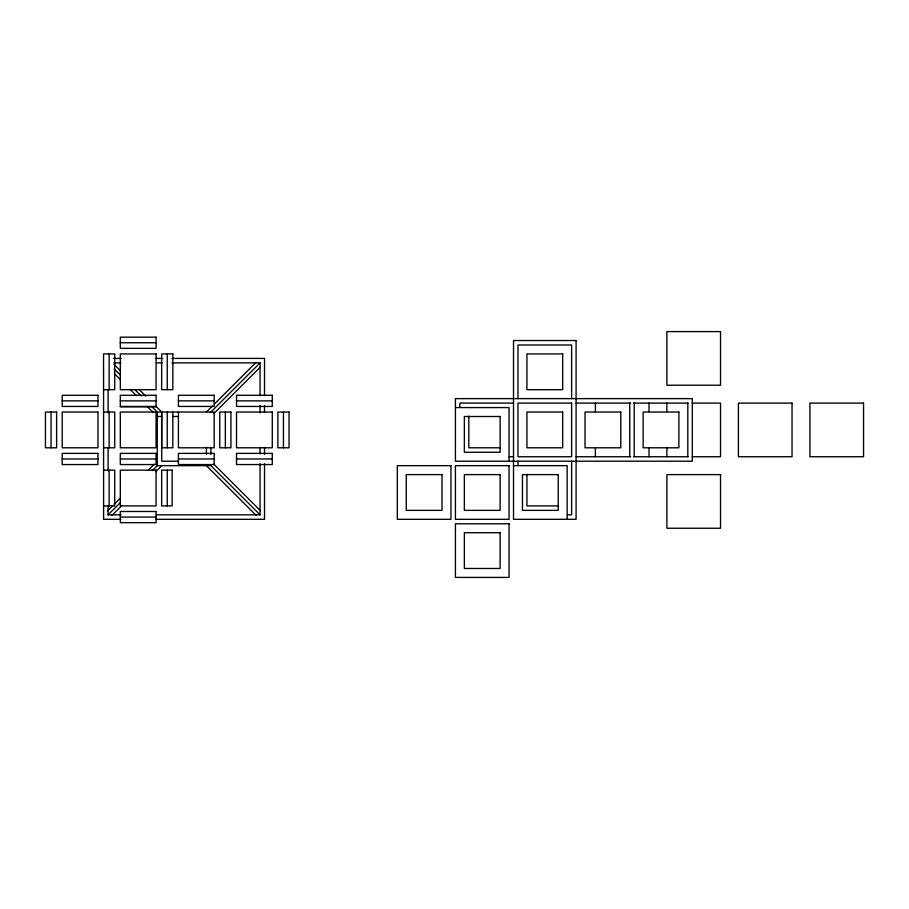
<?xml version="1.0" encoding="UTF-8"?>
<svg xmlns="http://www.w3.org/2000/svg" width="909" height="909" viewBox="0 0 909 909"><rect width="100%" height="100%" fill="white"/><g stroke="black" fill="none" stroke-linecap="round" stroke-linejoin="round"><path stroke-width="1.36" d="M107.592 510.869L112.557 505.904M114.114 504.347L120.499 497.95M148.224 470.237L154.269 464.181M206.423 412.038L212.433 406.016M214.365 404.096L256.077 362.373M108.091 506.12L108.091 514.835L120.124 502.802M152.235 470.692L157.257 465.669L157.257 412.038L152.235 407.027M210.388 412.538L260.054 362.873L260.054 395.71M112.057 515.335L121.999 505.404M155.7 471.691L161.722 465.669M213.865 413.527L260.054 367.35M120.318 342.761L156.075 342.761M113.489 358.407L121.067 358.407M155.769 358.407L162.813 358.407M171.994 358.407L264.519 358.407L264.519 395.54M113.773 362.873L121.056 362.873M156.382 362.873L162.12 362.873M171.994 362.873L260.054 362.873M103.558 389.688L114.727 389.688L114.727 353.931L103.558 353.931L103.615 519.312L120.874 519.312M62.21 400.869L97.967 400.869M120.318 400.869L156.075 400.869M178.414 400.869L214.172 400.869M236.522 400.869L272.28 400.869M513.517 403.096L459.886 403.096L459.886 407.334M576.09 403.096L630.664 403.096M633.482 403.096L688.068 403.096M692.294 403.096L720.53 403.096L720.53 456.738L692.294 456.738M120.318 406.448L156.075 406.448M455.42 407.573L509.051 407.573L509.051 461.204M103.558 412.038L114.727 412.038L114.727 447.796L103.558 447.796M157.257 412.038L214.172 412.038L214.172 447.796L178.414 447.796L178.414 412.038M157.257 416.504L161.722 416.504M172.892 416.504L178.482 416.504M500.45 447.796L468.828 447.796L468.828 416.163M509.29 456.738L513.517 456.738M576.09 456.738L630.664 456.738M633.482 456.738L688.068 456.738M62.21 458.965L97.967 458.965M120.318 458.965L156.075 458.965M178.414 458.965L214.172 458.965M236.522 458.965L272.28 458.965M178.482 461.204L161.722 461.204L161.722 412.038L155.7 406.016M157.257 465.669L210.888 465.669L260.054 514.835L260.054 463.635M513.517 465.669L567.159 465.669L567.159 519.312M103.558 470.146L114.727 470.146L114.727 505.904L103.558 505.904M558.558 505.904L526.925 505.904L526.925 474.271M108.091 514.835L121.056 514.835M156.382 514.835L260.054 514.835M567.386 514.835L571.625 514.835L571.625 461.204M120.318 517.073L156.075 517.073M155.848 519.312L264.519 519.312L264.519 463.715M114.045 364.361L120.59 370.906M138.884 389.2L145.826 396.154M213.865 464.181L260.553 510.869M114.114 368.895L120.124 374.917M135.18 389.961L141.202 395.983M114.545 373.804L120.499 379.757M130.169 389.416L136.395 395.654M147.224 406.471L153.28 412.538M206.423 465.669L256.077 515.335M687.829 403.096L687.829 456.738M666.888 403.096L666.888 411.572M666.888 448.262L666.888 456.738M649.015 403.096L649.015 411.572M649.015 448.262L649.015 456.738M634.198 403.096L634.198 456.738M629.732 403.096L629.732 456.738M595.384 403.096L595.384 411.572M595.384 448.262L595.384 456.738M571.625 398.631L571.625 345L517.994 345L517.994 398.631M517.994 461.204L517.994 465.442M283.449 412.038L283.449 447.796M264.519 405.482L264.519 412.584M264.519 447.433L264.519 454.477M260.054 405.482L260.054 412.731M260.054 448.057L260.054 453.852M225.352 412.038L225.352 447.796M210.888 447.239L210.888 454.432M206.423 447.239L206.423 454.216M172.835 412.038L172.835 447.796L161.654 447.796L161.654 412.038M167.245 353.931L167.245 389.688M167.245 412.038L167.245 447.796M167.245 470.146L167.245 505.904M109.137 353.931L109.137 389.688M109.137 412.038L109.137 447.796M109.137 470.146L109.137 505.904M108.091 389.859L108.091 412.731M108.091 448.057L108.091 470.873M51.04 412.038L51.04 447.796M720.53 331.592L666.888 331.592L666.888 385.223L720.53 385.223L720.53 331.592M156.075 337.171L120.318 337.171L120.318 348.352L156.075 348.352L156.075 337.171M576.09 340.523L513.517 340.523L513.517 519.312L576.09 519.312L576.09 340.523M156.075 353.931L120.318 353.931L120.318 389.688L156.075 389.688L156.075 353.931M172.835 353.931L161.654 353.931L161.654 389.688L172.835 389.688L172.835 353.931M562.682 353.931L526.925 353.931L526.925 389.688L562.682 389.688L562.682 353.931M97.967 395.279L62.21 395.279L62.21 406.448L97.967 406.448L97.967 395.279M156.075 395.279L120.318 395.279L120.318 406.789L156.075 406.789L156.075 395.279M214.172 395.279L178.414 395.279L178.414 406.448L214.172 406.448L214.172 395.279M272.28 395.279L236.522 395.279L236.522 406.448L272.28 406.448L272.28 395.279M692.306 398.631L455.42 398.631L455.42 461.204L692.306 461.204L692.306 398.631M571.625 403.096L517.994 403.096L517.994 456.738L571.625 456.738L571.625 403.096M792.034 403.096L738.403 403.096L738.403 456.738L792.034 456.738L792.034 403.096M863.55 403.096L809.919 403.096L809.919 456.738L863.55 456.738L863.55 403.096M56.619 412.038L45.45 412.038L45.45 447.796L56.619 447.796L56.619 412.038M97.967 412.038L62.21 412.038L62.21 447.796L97.967 447.796L97.967 412.038M156.075 412.038L120.318 412.038L120.318 447.796L156.075 447.796L156.075 412.038M230.931 412.038L219.762 412.038L219.762 447.796L230.931 447.796L230.931 412.038M272.28 412.038L236.522 412.038L236.522 447.796L272.28 447.796L272.28 412.038M289.039 412.038L277.87 412.038L277.87 447.796L289.039 447.796L289.039 412.038M562.682 412.038L526.925 412.038L526.925 447.796L562.682 447.796L562.682 412.038M620.79 412.038L585.032 412.038L585.032 447.796L620.79 447.796L620.79 412.038M678.887 412.038L643.14 412.038L643.14 447.796L678.887 447.796L678.887 412.038M500.109 416.504L464.351 416.504L464.351 452.262L500.109 452.262L500.109 416.504M97.967 453.386L62.21 453.386L62.21 464.556L97.967 464.556L97.967 453.386M156.075 453.386L120.318 453.386L120.318 464.556L156.075 464.556L156.075 453.386M214.172 453.386L178.414 453.386L178.414 464.556L214.172 464.556L214.172 453.386M272.28 453.386L236.522 453.386L236.522 464.556L272.28 464.556L272.28 453.386M450.944 465.669L397.313 465.669L397.313 519.312L450.944 519.312L450.944 465.669M509.051 465.669L455.42 465.669L455.42 519.312L509.051 519.312L509.051 465.669M156.075 470.146L120.318 470.146L120.318 505.904L156.075 505.904L156.075 470.146M172.119 470.146L161.654 470.146L161.654 505.904L172.119 505.904L172.119 470.146M442.013 474.612L406.255 474.612L406.255 510.369L442.013 510.369L442.013 474.612M500.109 474.612L464.351 474.612L464.351 510.369L500.109 510.369L500.109 474.612M558.217 474.612L522.459 474.612L522.459 510.369L558.217 510.369L558.217 474.612M720.53 474.612L666.888 474.612L666.888 528.243L720.53 528.243L720.53 474.612M156.075 511.483L120.318 511.483L120.318 522.664L156.075 522.664L156.075 511.483M509.051 523.777L455.42 523.777L455.42 577.408L509.051 577.408L509.051 523.777M500.109 532.719L464.351 532.719L464.351 568.477L500.109 568.477L500.109 532.719"/></g></svg>
